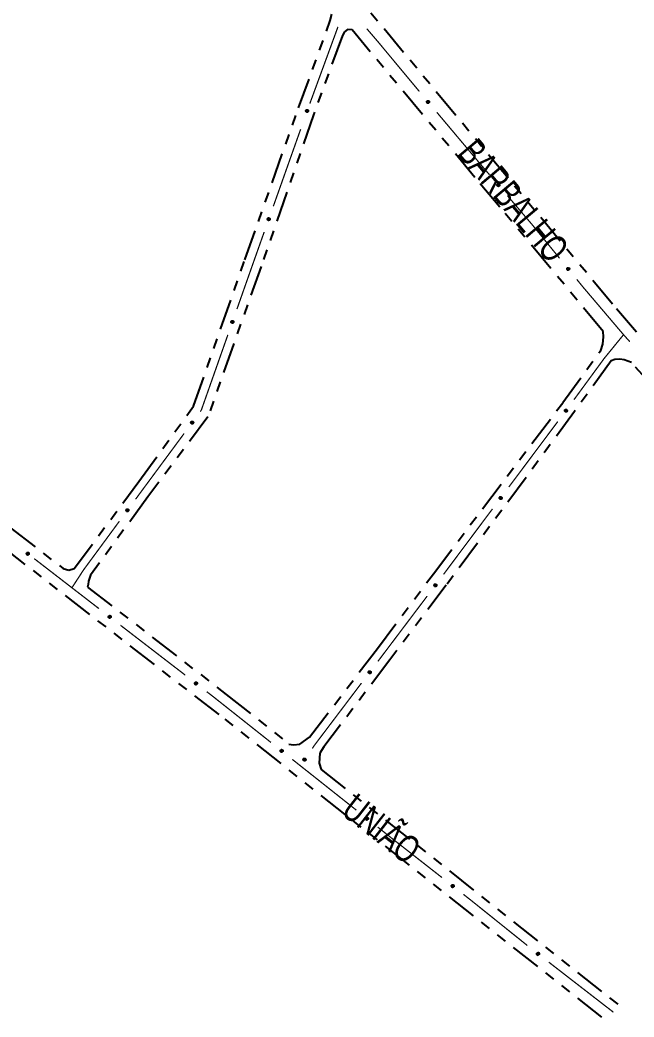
# Model space of a CAD drawing. Extents: x 209193 to 212081, y 4877574 to 4880493.
# Drawn here: x 211110 to 211200.1, y 4878141.5 to 4878287.9 of the extents above; entities that cross this region are included whole.
import ezdxf

# ---------------------------------------------------------------- set-up
doc = ezdxf.new("R2010")
doc.units = 0
doc.header["$LTSCALE"] = 1.5
doc.header["$MEASUREMENT"] = 0
doc.linetypes.add('TRACO_25', pattern=[8, 3, -1, 1, -1, 1, -1])
for name, color, linetype in [('SV-EIXO-RUA-N-PAV', 6, 'CONTINUOUS'), ('SV-RUA-NAO-PAV', 7, 'CONTINUOUS'), ('SV-TXT-RUA-N-PAV', 7, 'CONTINUOUS')]:
    doc.layers.add(name, color=color, linetype=linetype)
doc.styles.add('ARIAL', font='ARIAL.SHX')

msp = doc.modelspace()

# ---------------------------------------------------------------- linework, layer by layer
at = {"layer": 'SV-EIXO-RUA-N-PAV', "const_width": 0.18}
for points in [[(211152.546845, 4878275.59961), (211156.676168, 4878286.866761)], [(211160.918263, 4878286.587869), (211162.21963, 4878285.069171)], [(211162.21963, 4878285.069171), (211162.438421, 4878284.813842)], [(211162.438421, 4878284.813842), (211168.619157, 4878277.385073)], [(211171.188789, 4878274.319641), (211177.62856, 4878266.669193)], [(211147.187566, 4878260.523925), (211151.1986, 4878271.833726)], [(211177.62856, 4878266.669193), (211178.057842, 4878266.159206)], [(211178.057842, 4878266.159206), (211178.924565, 4878265.145935)], [(211181.524626, 4878262.106251), (211184.774702, 4878258.306645)], [(211184.774702, 4878258.306645), (211185.117275, 4878257.906149)], [(211185.117275, 4878257.906149), (211189.20608, 4878252.888071)], [(211144.185653, 4878252.059516), (211145.850555, 4878256.753991)], [(211141.851682, 4878245.43989), (211144.179323, 4878252.041563)], [(211144.179323, 4878252.041563), (211144.185653, 4878252.059516)], [(211191.732772, 4878249.787131), (211192.364445, 4878249.011896)], [(211192.364445, 4878249.011896), (211192.620054, 4878248.698194)], [(211192.620054, 4878248.698194), (211198.186, 4878242.148368)], [(211198.186, 4878242.148368), (211198.591612, 4878241.671057)], [(211136.608539, 4878230.569251), (211140.521601, 4878241.667505)], [(211198.591612, 4878241.671057), (211196.063787, 4878238.57104)], [(211198.591612, 4878241.671057), (211199.509676, 4878240.649294)], [(211195.743254, 4878238.177952), (211191.315981, 4878232.133021)], [(211196.063787, 4878238.57104), (211195.743254, 4878238.177952)], [(211136.470636, 4878230.382552), (211136.608539, 4878230.569251)], [(211188.936142, 4878228.918057), (211181.752479, 4878219.305826)], [(211128.116945, 4878219.072939), (211134.0941, 4878227.165088)], [(211127.559788, 4878218.316204), (211128.116945, 4878219.072939)], [(211126.966891, 4878217.510926), (211127.559788, 4878218.316204)], [(211179.357925, 4878216.101749), (211172.174262, 4878206.489518)], [(211119.364071, 4878207.184708), (211124.595302, 4878214.289813)], [(211112.089496, 4878208.801975), (211116.838055, 4878205.134389)], [(211117.628599, 4878204.523806), (211119.267469, 4878207.036594)], [(211119.267469, 4878207.036594), (211119.364071, 4878207.184708)], [(211116.838055, 4878205.134389), (211117.628599, 4878204.523806)], [(211117.628599, 4878204.523806), (211121.586614, 4878201.466803)], [(211169.769102, 4878203.293407), (211163.744093, 4878195.312225)], [(211124.75232, 4878199.021745), (211125.07955, 4878198.769006)], [(211125.07955, 4878198.769006), (211134.258955, 4878191.698912)], [(211163.744093, 4878195.312225), (211163.210084, 4878194.604838)], [(211163.210084, 4878194.604838), (211162.538414, 4878193.7165)], [(211160.125981, 4878190.525863), (211153.49179, 4878181.75161)], [(211137.427946, 4878189.258114), (211138.220194, 4878188.647915)], [(211138.220194, 4878188.647915), (211138.379119, 4878188.525509)], [(211138.379119, 4878188.525509), (211146.840424, 4878181.814819)], [(211153.49179, 4878181.75161), (211153.290134, 4878181.484904)], [(211153.290134, 4878181.484904), (211152.908462, 4878180.939559)], [(211149.974415, 4878179.32924), (211150.757912, 4878178.707845)], [(211150.757912, 4878178.707845), (211151.136437, 4878178.407636)], [(211151.136437, 4878178.407636), (211159.376387, 4878171.872503)], [(211162.510377, 4878169.386924), (211164.077373, 4878168.144135)], [(211164.077373, 4878168.144135), (211164.638692, 4878167.698951)], [(211164.638692, 4878167.698951), (211171.947272, 4878161.974496)], [(211175.09631, 4878159.508009), (211175.883569, 4878158.891387)], [(211175.883569, 4878158.891387), (211176.127255, 4878158.70052)], [(211176.127255, 4878158.70052), (211184.464391, 4878152.008871)], [(211187.622781, 4878149.554445), (211197.108796, 4878142.204919)]]:
    msp.add_lwpolyline(points, dxfattribs=at)
at = {"layer": 'SV-EIXO-RUA-N-PAV'}
for points in [[(211169.892524, 4878276.030542), (211169.941308, 4878276.027046), (211169.98252, 4878276.014066), (211170.013777, 4878275.993346), (211170.036623, 4878275.967835), (211170.057057, 4878275.939103), (211170.071267, 4878275.90559), (211170.0788, 4878275.864901), (211170.075636, 4878275.81594), (211170.059565, 4878275.774596), (211170.040891, 4878275.742866), (211170.015661, 4878275.717511), (211169.987417, 4878275.698128), (211169.952117, 4878275.684518), (211169.910808, 4878275.677287), (211169.861653, 4878275.68166), (211169.821337, 4878275.694662), (211169.791631, 4878275.715497), (211169.766301, 4878275.741023), (211169.745792, 4878275.770606), (211169.732032, 4878275.803583), (211169.724826, 4878275.845188), (211169.729785, 4878275.893647), (211169.742294, 4878275.934005), (211169.762706, 4878275.963997), (211169.788398, 4878275.988368), (211169.816967, 4878276.009213), (211169.85006, 4878276.0249), (211169.892524, 4878276.030542)], [(211152.001888, 4878274.432553), (211151.98069, 4878274.476629), (211151.971485, 4878274.518845), (211151.973942, 4878274.556265), (211151.984735, 4878274.588766), (211151.999521, 4878274.620772), (211152.021549, 4878274.649752), (211152.053122, 4878274.676501), (211152.097187, 4878274.698076), (211152.141052, 4878274.704663), (211152.177867, 4878274.704218), (211152.212405, 4878274.694915), (211152.243257, 4878274.680029), (211152.272603, 4878274.656153), (211152.299399, 4878274.623892), (211152.32002, 4878274.579058), (211152.328761, 4878274.537609), (211152.325434, 4878274.501477), (211152.315862, 4878274.466814), (211152.300374, 4878274.434319), (211152.278587, 4878274.405996), (211152.246057, 4878274.379076), (211152.201536, 4878274.359309), (211152.160295, 4878274.350119), (211152.124126, 4878274.352938), (211152.090213, 4878274.36313), (211152.05793, 4878274.377571), (211152.027877, 4878274.398501), (211152.001888, 4878274.432553)], [(211180.214854, 4878263.806833), (211180.263663, 4878263.803723), (211180.304977, 4878263.79107), (211180.336397, 4878263.770598), (211180.359444, 4878263.745269), (211180.380105, 4878263.7167), (211180.39458, 4878263.6833), (211180.402435, 4878263.642672), (211180.399659, 4878263.593688), (211180.383915, 4878263.552218), (211180.365494, 4878263.52034), (211180.340465, 4878263.494787), (211180.312375, 4878263.475181), (211180.277185, 4878263.461292), (211180.235934, 4878263.453734), (211180.186746, 4878263.457717), (211180.146329, 4878263.4704), (211180.116458, 4878263.490999), (211180.090927, 4878263.516324), (211180.070184, 4878263.545743), (211180.056164, 4878263.578611), (211180.048629, 4878263.620157), (211180.053203, 4878263.668654), (211180.065393, 4878263.70911), (211180.085567, 4878263.739262), (211180.111065, 4878263.763836), (211180.139467, 4878263.784907), (211180.172436, 4878263.800855), (211180.214854, 4878263.806833)], [(211146.367286, 4878258.540337), (211146.345627, 4878258.584188), (211146.33598, 4878258.626305), (211146.338045, 4878258.663749), (211146.348496, 4878258.696361), (211146.362947, 4878258.72852), (211146.38467, 4878258.75773), (211146.41596, 4878258.784808), (211146.459797, 4878258.806843), (211146.503591, 4878258.81389), (211146.540409, 4878258.81383), (211146.575043, 4878258.804889), (211146.606049, 4878258.790328), (211146.635643, 4878258.76676), (211146.662775, 4878258.734782), (211146.683865, 4878258.690167), (211146.69304, 4878258.648811), (211146.690092, 4878258.612647), (211146.680883, 4878258.577885), (211146.665737, 4878258.54523), (211146.644248, 4878258.51668), (211146.612002, 4878258.489421), (211146.567691, 4878258.469188), (211146.526548, 4878258.459567), (211146.490352, 4878258.462006), (211146.456333, 4878258.471843), (211146.423901, 4878258.485944), (211146.39363, 4878258.506558), (211146.367286, 4878258.540337)], [(211190.464005, 4878251.518522), (211190.512726, 4878251.514247), (211190.553725, 4878251.50061), (211190.584647, 4878251.479394), (211190.607083, 4878251.45352), (211190.627055, 4878251.424466), (211190.640729, 4878251.39073), (211190.64761, 4878251.349926), (211190.643665, 4878251.301022), (211190.626935, 4878251.25994), (211190.607757, 4878251.228512), (211190.582125, 4878251.203563), (211190.553575, 4878251.184634), (211190.518062, 4878251.17159), (211190.476643, 4878251.16502), (211190.427564, 4878251.170177), (211190.387461, 4878251.183822), (211190.358091, 4878251.205129), (211190.333172, 4878251.231056), (211190.313138, 4878251.260963), (211190.299907, 4878251.294156), (211190.293367, 4878251.335871), (211190.299099, 4878251.384244), (211190.312252, 4878251.424397), (211190.33314, 4878251.454059), (211190.359218, 4878251.478017), (211190.388116, 4878251.498403), (211190.421456, 4878251.513559), (211190.464005, 4878251.518522)], [(211141.035048, 4878243.454797), (211141.013309, 4878243.498609), (211141.003585, 4878243.540708), (211141.00558, 4878243.578155), (211141.015972, 4878243.610786), (211141.030364, 4878243.642972), (211141.052033, 4878243.672221), (211141.083274, 4878243.699357), (211141.12707, 4878243.721473), (211141.170851, 4878243.7286), (211141.207669, 4878243.728608), (211141.242319, 4878243.719731), (211141.273351, 4878243.705227), (211141.302989, 4878243.681713), (211141.33018, 4878243.649785), (211141.351352, 4878243.605208), (211141.360603, 4878243.56387), (211141.357721, 4878243.5277), (211141.348576, 4878243.492922), (211141.33349, 4878243.460239), (211141.312054, 4878243.43165), (211141.279858, 4878243.404331), (211141.235584, 4878243.384017), (211141.194459, 4878243.37432), (211141.158258, 4878243.376693), (211141.124221, 4878243.386467), (211141.091764, 4878243.400509), (211141.061455, 4878243.421067), (211141.035048, 4878243.454797)], [(211190.307609, 4878230.569288), (211190.315293, 4878230.520987), (211190.31202, 4878230.477904), (211190.298948, 4878230.442755), (211190.279297, 4878230.414708), (211190.255962, 4878230.388278), (211190.226557, 4878230.366822), (211190.188645, 4878230.350238), (211190.140247, 4878230.342189), (211190.096332, 4878230.348443), (211190.061187, 4878230.359415), (211190.030761, 4878230.378221), (211190.005466, 4878230.40132), (211189.984189, 4878230.432602), (211189.967757, 4878230.471186), (211189.960842, 4878230.520049), (211189.96434, 4878230.562265), (211189.977877, 4878230.59593), (211189.996977, 4878230.626398), (211190.021124, 4878230.653095), (211190.05011, 4878230.673991), (211190.088988, 4878230.690465), (211190.137306, 4878230.696651), (211190.179451, 4878230.693643), (211190.213297, 4878230.680582), (211190.24287, 4878230.661102), (211190.269664, 4878230.63802), (211190.292462, 4878230.609359), (211190.307609, 4878230.569288)], [(211135.108457, 4878228.723651), (211135.100502, 4878228.771908), (211135.103533, 4878228.815009), (211135.116408, 4878228.85023), (211135.135901, 4878228.878387), (211135.159087, 4878228.904948), (211135.188372, 4878228.926568), (211135.22619, 4878228.943365), (211135.274542, 4878228.951685), (211135.318491, 4878228.945678), (211135.353697, 4878228.934904), (211135.384228, 4878228.916268), (211135.409653, 4878228.893312), (211135.431105, 4878228.86215), (211135.447753, 4878228.823658), (211135.454942, 4878228.774836), (211135.451681, 4878228.732601), (211135.438333, 4878228.69886), (211135.419404, 4878228.668285), (211135.395408, 4878228.641453), (211135.366539, 4878228.620395), (211135.327754, 4878228.603703), (211135.279472, 4878228.597246), (211135.237311, 4878228.600018), (211135.203392, 4878228.612888), (211135.17371, 4878228.632201), (211135.146787, 4878228.655133), (211135.123828, 4878228.683666), (211135.108457, 4878228.723651)], [(211180.729391, 4878217.75298), (211180.737075, 4878217.704679), (211180.733803, 4878217.661596), (211180.72073, 4878217.626447), (211180.70108, 4878217.5984), (211180.677745, 4878217.57197), (211180.648339, 4878217.550514), (211180.610428, 4878217.53393), (211180.562029, 4878217.525881), (211180.518114, 4878217.532135), (211180.48297, 4878217.543107), (211180.452544, 4878217.561913), (211180.427248, 4878217.585012), (211180.405971, 4878217.616294), (211180.38954, 4878217.654878), (211180.382624, 4878217.703741), (211180.386123, 4878217.745957), (211180.399659, 4878217.779622), (211180.41876, 4878217.81009), (211180.442906, 4878217.836787), (211180.471893, 4878217.857683), (211180.510771, 4878217.874157), (211180.559088, 4878217.880343), (211180.601233, 4878217.877335), (211180.63508, 4878217.864274), (211180.664653, 4878217.844794), (211180.691446, 4878217.821712), (211180.714245, 4878217.793051), (211180.729391, 4878217.75298)], [(211125.607263, 4878215.849933), (211125.599234, 4878215.898178), (211125.602199, 4878215.941284), (211125.615019, 4878215.976524), (211125.634469, 4878216.004712), (211125.657614, 4878216.031308), (211125.686866, 4878216.052973), (211125.724658, 4878216.069828), (211125.772998, 4878216.078222), (211125.816956, 4878216.072283), (211125.852178, 4878216.061562), (211125.882738, 4878216.042974), (211125.908198, 4878216.020057), (211125.929698, 4878215.988928), (211125.946405, 4878215.950462), (211125.953669, 4878215.90165), (211125.950473, 4878215.85941), (211125.937177, 4878215.825649), (211125.918295, 4878215.795045), (211125.89434, 4878215.768176), (211125.865504, 4878215.747074), (211125.826744, 4878215.730322), (211125.778472, 4878215.723791), (211125.736307, 4878215.726498), (211125.702368, 4878215.739316), (211125.672656, 4878215.758584), (211125.645699, 4878215.781474), (211125.622695, 4878215.809972), (211125.607263, 4878215.849933)], [(211111.111025, 4878209.696796), (211111.159441, 4878209.703714), (211111.202468, 4878209.699758), (211111.237404, 4878209.68613), (211111.265137, 4878209.666038), (211111.291193, 4878209.642287), (211111.31218, 4878209.612544), (211111.328161, 4878209.574374), (211111.335441, 4878209.525855), (211111.328492, 4878209.482044), (211111.316964, 4878209.447078), (211111.297678, 4878209.416954), (211111.274181, 4878209.392028), (211111.242565, 4878209.37125), (211111.203726, 4878209.355432), (211111.15476, 4878209.349292), (211111.112605, 4878209.35346), (211111.079158, 4878209.367528), (211111.048997, 4878209.387109), (211111.022686, 4878209.411676), (211111.002253, 4878209.440991), (211110.986397, 4878209.480125), (211110.980978, 4878209.528534), (211110.984654, 4878209.570627), (211110.998249, 4878209.604262), (211111.018196, 4878209.633522), (211111.0417, 4878209.659946), (211111.070719, 4878209.682287), (211111.111025, 4878209.696796)], [(211171.148529, 4878204.937994), (211171.15598, 4878204.889656), (211171.152499, 4878204.846589), (211171.139257, 4878204.811504), (211171.119472, 4878204.783552), (211171.096009, 4878204.757235), (211171.0665, 4878204.735921), (211171.028509, 4878204.71952), (211170.980072, 4878204.711706), (211170.936188, 4878204.718171), (211170.901097, 4878204.729313), (211170.870762, 4878204.748266), (211170.845579, 4878204.771487), (211170.824453, 4878204.802871), (211170.808208, 4878204.841534), (211170.801529, 4878204.89043), (211170.805231, 4878204.932628), (211170.81893, 4878204.966227), (211170.838177, 4878204.996603), (211170.862452, 4878205.023183), (211170.89154, 4878205.043939), (211170.930497, 4878205.060225), (211170.978844, 4878205.066177), (211171.020974, 4878205.062966), (211171.054756, 4878205.049742), (211171.084235, 4878205.030119), (211171.110917, 4878205.006908), (211171.133577, 4878204.978137), (211171.148529, 4878204.937994)], [(211123.123043, 4878200.419221), (211123.17146, 4878200.426139), (211123.214486, 4878200.422183), (211123.249423, 4878200.408555), (211123.277155, 4878200.388463), (211123.303211, 4878200.364711), (211123.324198, 4878200.334969), (211123.34018, 4878200.296799), (211123.34746, 4878200.248279), (211123.340511, 4878200.204469), (211123.328983, 4878200.169503), (211123.309696, 4878200.139379), (211123.286199, 4878200.114453), (211123.254584, 4878200.093675), (211123.215744, 4878200.077857), (211123.166778, 4878200.071717), (211123.124623, 4878200.075884), (211123.091177, 4878200.089953), (211123.061015, 4878200.109534), (211123.034704, 4878200.134101), (211123.014271, 4878200.163415), (211122.998415, 4878200.20255), (211122.992996, 4878200.250959), (211122.996672, 4878200.293051), (211123.010268, 4878200.326686), (211123.030214, 4878200.355947), (211123.053718, 4878200.382371), (211123.082737, 4878200.404712), (211123.123043, 4878200.419221)], [(211161.50666, 4878192.169399), (211161.514074, 4878192.121056), (211161.51056, 4878192.077991), (211161.497291, 4878192.042917), (211161.477485, 4878192.014979), (211161.454002, 4878191.988681), (211161.424477, 4878191.967389), (211161.386473, 4878191.951017), (211161.33803, 4878191.943239), (211161.294151, 4878191.949738), (211161.259068, 4878191.960907), (211161.228748, 4878191.979883), (211161.203582, 4878192.003123), (211161.18248, 4878192.034523), (211161.166265, 4878192.073199), (211161.159623, 4878192.122099), (211161.163357, 4878192.164295), (211161.177082, 4878192.197884), (211161.196352, 4878192.228245), (211161.220648, 4878192.254807), (211161.249751, 4878192.275539), (211161.28872, 4878192.291796), (211161.337072, 4878192.297712), (211161.379199, 4878192.294468), (211161.412972, 4878192.281218), (211161.442436, 4878192.261574), (211161.4691, 4878192.238342), (211161.491738, 4878192.209553), (211161.50666, 4878192.169399)], [(211135.796791, 4878190.653398), (211135.845198, 4878190.66038), (211135.88823, 4878190.656483), (211135.923185, 4878190.642902), (211135.950944, 4878190.622846), (211135.977033, 4878190.59913), (211135.99806, 4878190.569416), (211136.014092, 4878190.531268), (211136.021437, 4878190.482758), (211136.014547, 4878190.438939), (211136.003066, 4878190.403957), (211135.983821, 4878190.373807), (211135.960357, 4878190.348849), (211135.92877, 4878190.328028), (211135.889951, 4878190.312158), (211135.840994, 4878190.305953), (211135.798833, 4878190.310063), (211135.765368, 4878190.324087), (211135.73518, 4878190.343628), (211135.708836, 4878190.368159), (211135.688363, 4878190.397446), (211135.672455, 4878190.436559), (211135.666971, 4878190.484961), (211135.67059, 4878190.527058), (211135.68414, 4878190.560711), (211135.704047, 4878190.589999), (211135.727516, 4878190.616454), (211135.756505, 4878190.638835), (211135.796791, 4878190.653398)], [(211148.363249, 4878180.747559), (211148.411751, 4878180.753853), (211148.454723, 4878180.749345), (211148.489481, 4878180.735268), (211148.516953, 4878180.714821), (211148.542702, 4878180.690736), (211148.563304, 4878180.660727), (211148.578793, 4878180.622354), (211148.585448, 4878180.573745), (211148.577937, 4878180.530028), (211148.56596, 4878180.495213), (211148.546287, 4878180.465339), (211148.522471, 4878180.440718), (211148.490591, 4878180.420347), (211148.451551, 4878180.405031), (211148.402511, 4878180.399522), (211148.360412, 4878180.404231), (211148.32715, 4878180.418729), (211148.297243, 4878180.438696), (211148.27125, 4878180.463599), (211148.251196, 4878180.493174), (211148.235845, 4878180.532509), (211148.231049, 4878180.580984), (211148.235266, 4878180.623026), (211148.249293, 4878180.656483), (211148.269614, 4878180.685484), (211148.293456, 4878180.711604), (211148.322761, 4878180.73357), (211148.363249, 4878180.747559)], [(211151.934249, 4878179.355592), (211151.943434, 4878179.307554), (211151.941506, 4878179.26439), (211151.929535, 4878179.228851), (211151.910768, 4878179.200205), (211151.888267, 4878179.173061), (211151.859545, 4878179.150699), (211151.822168, 4878179.132942), (211151.774044, 4878179.12339), (211151.729955, 4878179.128272), (211151.694486, 4878179.138144), (211151.663489, 4878179.155993), (211151.637486, 4878179.178293), (211151.615245, 4878179.208896), (211151.597619, 4878179.24695), (211151.589185, 4878179.295573), (211151.591366, 4878179.337878), (211151.603848, 4878179.371948), (211151.621989, 4878179.402997), (211151.645292, 4878179.430433), (211151.673614, 4878179.452222), (211151.71196, 4878179.469899), (211151.760061, 4878179.477587), (211151.80228, 4878179.475894), (211151.836516, 4878179.463894), (211151.866682, 4878179.445345), (211151.894181, 4878179.423108), (211151.917862, 4878179.395171), (211151.934249, 4878179.355592)], [(211160.899212, 4878170.805244), (211160.947714, 4878170.811538), (211160.990686, 4878170.807029), (211161.025444, 4878170.792953), (211161.052916, 4878170.772505), (211161.078664, 4878170.748421), (211161.099267, 4878170.718411), (211161.114756, 4878170.680039), (211161.121411, 4878170.631429), (211161.113899, 4878170.587712), (211161.101922, 4878170.552897), (211161.08225, 4878170.523024), (211161.058434, 4878170.498402), (211161.026554, 4878170.478032), (211160.987514, 4878170.462715), (211160.938474, 4878170.457206), (211160.896375, 4878170.461915), (211160.863113, 4878170.476413), (211160.833205, 4878170.496381), (211160.807213, 4878170.521284), (211160.787158, 4878170.550859), (211160.771808, 4878170.590194), (211160.767012, 4878170.638669), (211160.771229, 4878170.68071), (211160.785256, 4878170.714168), (211160.805577, 4878170.743169), (211160.829419, 4878170.769288), (211160.858723, 4878170.791255), (211160.899212, 4878170.805244)], [(211173.476555, 4878160.916511), (211173.525018, 4878160.9231), (211173.568016, 4878160.918852), (211173.60286, 4878160.904988), (211173.630455, 4878160.884707), (211173.656349, 4878160.86078), (211173.677134, 4878160.830896), (211173.692856, 4878160.792618), (211173.699806, 4878160.74405), (211173.69256, 4878160.700288), (211173.680795, 4878160.665401), (211173.661305, 4878160.635408), (211173.637639, 4878160.610643), (211173.605883, 4878160.590079), (211173.566937, 4878160.574525), (211173.517931, 4878160.568718), (211173.475805, 4878160.573172), (211173.442455, 4878160.587467), (211173.412427, 4878160.607252), (211173.386283, 4878160.631997), (211173.366049, 4878160.661449), (211173.35046, 4878160.70069), (211173.345369, 4878160.749136), (211173.349331, 4878160.791202), (211173.363154, 4878160.824744), (211173.383299, 4878160.853868), (211173.406982, 4878160.880132), (211173.436152, 4878160.902276), (211173.476555, 4878160.916511)], [(211185.995619, 4878150.954383), (211186.044046, 4878150.961227), (211186.087066, 4878150.957206), (211186.121982, 4878150.943526), (211186.149684, 4878150.923391), (211186.175704, 4878150.899601), (211186.196646, 4878150.869827), (211186.21257, 4878150.831633), (211186.219776, 4878150.783102), (211186.212761, 4878150.739302), (211186.20118, 4878150.704354), (211186.181849, 4878150.674259), (211186.158314, 4878150.649368), (211186.126667, 4878150.628638), (211186.087803, 4878150.612879), (211186.038828, 4878150.606813), (211185.996679, 4878150.611044), (211185.963254, 4878150.625164), (211185.933122, 4878150.64479), (211185.906849, 4878150.669397), (211185.88646, 4878150.698742), (211185.870663, 4878150.7379), (211185.865317, 4878150.786318), (211185.869057, 4878150.828404), (211185.882704, 4878150.862019), (211185.902694, 4878150.891249), (211185.926238, 4878150.917637), (211185.955291, 4878150.939935), (211185.995619, 4878150.954383)]]:
    msp.add_lwpolyline(points, close=True, dxfattribs=at)
for points in [[(211169.724826, 4878275.845188), (211169.910808, 4878275.677287)], [(211169.729785, 4878275.893647), (211169.952117, 4878275.684518)], [(211169.730949, 4878275.867465), (211169.929111, 4878275.682902)], [(211169.732032, 4878275.803583), (211169.861653, 4878275.68166)], [(211169.733796, 4878275.821705), (211169.88088, 4878275.68511)], [(211169.736671, 4878275.911521), (211169.965919, 4878275.694266)], [(211169.742193, 4878275.784184), (211169.836989, 4878275.692755)], [(211169.742294, 4878275.934005), (211169.987417, 4878275.698128)], [(211169.745792, 4878275.770606), (211169.821337, 4878275.694662)], [(211169.754147, 4878275.945851), (211169.999212, 4878275.709805)], [(211169.762706, 4878275.963997), (211170.015661, 4878275.717511)], [(211169.776895, 4878275.973917), (211170.025145, 4878275.729851)], [(211169.788398, 4878275.988368), (211170.040891, 4878275.742866)], [(211169.80596, 4878275.996599), (211170.048389, 4878275.763685)], [(211169.816967, 4878276.009213), (211170.059565, 4878275.774596)], [(211169.836452, 4878276.013347), (211170.064986, 4878275.799059)], [(211169.85006, 4878276.0249), (211170.075636, 4878275.81594)], [(211169.870458, 4878276.02592), (211170.073509, 4878275.841905)], [(211169.892524, 4878276.030542), (211170.0788, 4878275.864901)], [(211169.91902, 4878276.027558), (211170.069949, 4878275.890632)], [(211169.941308, 4878276.027046), (211170.071267, 4878275.90559)], [(211169.964833, 4878276.019748), (211170.057706, 4878275.928484)], [(211169.98252, 4878276.014066), (211170.057057, 4878275.939103)], [(211151.971485, 4878274.518845), (211151.999521, 4878274.620772)], [(211151.975339, 4878274.500672), (211152.008415, 4878274.626611)], [(211151.98069, 4878274.476629), (211152.021549, 4878274.649752)], [(211151.991317, 4878274.457031), (211152.035186, 4878274.656038)], [(211152.001888, 4878274.432553), (211152.053122, 4878274.676501)], [(211152.01686, 4878274.415698), (211152.075708, 4878274.683332)], [(211152.027877, 4878274.398501), (211152.097187, 4878274.698076)], [(211152.044664, 4878274.392428), (211152.117128, 4878274.697217)], [(211152.05793, 4878274.377571), (211152.141052, 4878274.704663)], [(211152.074346, 4878274.374284), (211152.156074, 4878274.700383)], [(211152.090213, 4878274.36313), (211152.177867, 4878274.704218)], [(211152.108469, 4878274.360325), (211152.196985, 4878274.697016)], [(211152.124126, 4878274.352938), (211152.212405, 4878274.694915)], [(211152.144127, 4878274.354522), (211152.227264, 4878274.684466)], [(211152.160295, 4878274.350119), (211152.243257, 4878274.680029)], [(211152.182603, 4878274.356407), (211152.257288, 4878274.663289)], [(211152.201536, 4878274.359309), (211152.272603, 4878274.656153)], [(211152.223682, 4878274.373324), (211152.285434, 4878274.636988)], [(211152.246057, 4878274.379076), (211152.299399, 4878274.623892)], [(211152.261983, 4878274.398526), (211152.307476, 4878274.594031)], [(211152.278587, 4878274.405996), (211152.32002, 4878274.579058)], [(211152.290377, 4878274.424451), (211152.322642, 4878274.552141)], [(211152.300374, 4878274.434319), (211152.328761, 4878274.537609)], [(211180.172436, 4878263.800855), (211180.399659, 4878263.593688)], [(211180.192825, 4878263.802036), (211180.397327, 4878263.619635)], [(211180.214854, 4878263.806833), (211180.402435, 4878263.642672)], [(211180.241372, 4878263.804059), (211180.39338, 4878263.668332)], [(211180.263663, 4878263.803723), (211180.39458, 4878263.6833)], [(211180.048629, 4878263.620157), (211180.235934, 4878263.453734)], [(211180.053203, 4878263.668654), (211180.277185, 4878263.461292)], [(211180.054574, 4878263.642482), (211180.254192, 4878263.459494)], [(211180.056164, 4878263.578611), (211180.186746, 4878263.457717)], [(211180.057784, 4878263.596746), (211180.205945, 4878263.461319)], [(211180.059948, 4878263.686582), (211180.290909, 4878263.471149)], [(211180.065393, 4878263.70911), (211180.312375, 4878263.475181)], [(211180.066478, 4878263.559292), (211180.161995, 4878263.468616)], [(211180.070184, 4878263.545743), (211180.146329, 4878263.4704)], [(211180.077151, 4878263.721049), (211180.324078, 4878263.486951)], [(211180.085567, 4878263.739262), (211180.340465, 4878263.494787)], [(211180.099677, 4878263.749294), (211180.349851, 4878263.507201)], [(211180.111065, 4878263.763836), (211180.365494, 4878263.52034)], [(211180.128561, 4878263.772205), (211180.372826, 4878263.541219)], [(211180.139467, 4878263.784907), (211180.383915, 4878263.552218)], [(211180.158919, 4878263.789195), (211180.389143, 4878263.576723)], [(211180.287245, 4878263.796612), (211180.380839, 4878263.706086)], [(211180.304977, 4878263.79107), (211180.380105, 4878263.7167)], [(211146.33598, 4878258.626305), (211146.362947, 4878258.72852)], [(211146.340024, 4878258.608173), (211146.371779, 4878258.734452)], [(211146.345627, 4878258.584188), (211146.38467, 4878258.75773)], [(211146.356459, 4878258.564702), (211146.39824, 4878258.764158)], [(211146.367286, 4878258.540337), (211146.41596, 4878258.784808)], [(211146.382434, 4878258.523639), (211146.438474, 4878258.791875)], [(211146.39363, 4878258.506558), (211146.459797, 4878258.806843)], [(211146.41048, 4878258.500662), (211146.479747, 4878258.806193)], [(211146.423901, 4878258.485944), (211146.503591, 4878258.81389)], [(211146.44035, 4878258.482829), (211146.518657, 4878258.809767)], [(211146.456333, 4878258.471843), (211146.540409, 4878258.81383)], [(211146.474617, 4878258.469229), (211146.559601, 4878258.806829)], [(211146.490352, 4878258.462006), (211146.575043, 4878258.804889)], [(211146.510335, 4878258.4638), (211146.59001, 4878258.794597)], [(211146.526548, 4878258.459567), (211146.606049, 4878258.790328)], [(211146.548789, 4878258.466088), (211146.620254, 4878258.773736)], [(211146.567691, 4878258.469188), (211146.635643, 4878258.76676)], [(211146.589688, 4878258.483435), (211146.648674, 4878258.747731)], [(211146.612002, 4878258.489421), (211146.662775, 4878258.734782)], [(211146.627723, 4878258.509036), (211146.671165, 4878258.705008)], [(211146.644248, 4878258.51668), (211146.683865, 4878258.690167)], [(211146.655844, 4878258.535258), (211146.686769, 4878258.663279)], [(211146.665737, 4878258.54523), (211146.69304, 4878258.648811)], [(211190.293367, 4878251.335871), (211190.476643, 4878251.16502)], [(211190.299099, 4878251.384244), (211190.518062, 4878251.17159)], [(211190.299844, 4878251.358047), (211190.495033, 4878251.170342)], [(211190.299907, 4878251.294156), (211190.427564, 4878251.170177)], [(211190.30196, 4878251.312247), (211190.446843, 4878251.173319)], [(211190.30627, 4878251.402006), (211190.532018, 4878251.181116)], [(211190.309757, 4878251.274596), (211190.40308, 4878251.181665)], [(211190.312252, 4878251.424397), (211190.553575, 4878251.184634)], [(211190.313138, 4878251.260963), (211190.387461, 4878251.183822)], [(211190.324292, 4878251.436052), (211190.565555, 4878251.196122)], [(211190.33314, 4878251.454059), (211190.582125, 4878251.203563)], [(211190.347486, 4878251.463751), (211190.591804, 4878251.21575)], [(211190.359218, 4878251.478017), (211190.607757, 4878251.228512)], [(211190.376909, 4878251.485966), (211190.615586, 4878251.249209)], [(211190.388116, 4878251.498403), (211190.626935, 4878251.25994)], [(211190.407664, 4878251.502225), (211190.632746, 4878251.284313)], [(211190.421456, 4878251.513559), (211190.643665, 4878251.301022)], [(211190.441867, 4878251.514253), (211190.641953, 4878251.327018)], [(211190.464005, 4878251.518522), (211190.64761, 4878251.349926)], [(211190.490449, 4878251.515115), (211190.639171, 4878251.375795)], [(211190.512726, 4878251.514247), (211190.640729, 4878251.39073)], [(211190.536131, 4878251.506574), (211190.627535, 4878251.413838)], [(211190.553725, 4878251.50061), (211190.627055, 4878251.424466)], [(211141.003585, 4878243.540708), (211141.030364, 4878243.642972)], [(211141.007662, 4878243.522583), (211141.039185, 4878243.64892)], [(211141.013309, 4878243.498609), (211141.052033, 4878243.672221)], [(211141.024177, 4878243.479142), (211141.065591, 4878243.678675)], [(211141.035048, 4878243.454797), (211141.083274, 4878243.699357)], [(211141.050227, 4878243.438127), (211141.105774, 4878243.706466)], [(211141.061455, 4878243.421067), (211141.12707, 4878243.721473)], [(211141.078315, 4878243.415202), (211141.14702, 4878243.72086)], [(211141.091764, 4878243.400509), (211141.170851, 4878243.7286)], [(211141.108219, 4878243.397424), (211141.185924, 4878243.724506)], [(211141.124221, 4878243.386467), (211141.207669, 4878243.728608)], [(211141.14251, 4878243.383886), (211141.226873, 4878243.721642)], [(211141.158258, 4878243.376693), (211141.242319, 4878243.719731)], [(211141.178238, 4878243.378524), (211141.257304, 4878243.709466)], [(211141.194459, 4878243.37432), (211141.273351, 4878243.705227)], [(211141.216688, 4878243.380882), (211141.287587, 4878243.688661)], [(211141.235584, 4878243.384017), (211141.302989, 4878243.681713)], [(211141.257555, 4878243.398304), (211141.316055, 4878243.662708)], [(211141.279858, 4878243.404331), (211141.33018, 4878243.649785)], [(211141.295543, 4878243.423975), (211141.338624, 4878243.620026)], [(211141.312054, 4878243.43165), (211141.351352, 4878243.605208)], [(211141.323616, 4878243.450248), (211141.354305, 4878243.578326)], [(211141.33349, 4878243.460239), (211141.360603, 4878243.56387)], [(211190.05011, 4878230.673991), (211189.960842, 4878230.520049)], [(211190.021124, 4878230.653095), (211189.96434, 4878230.562265)], [(211190.033528, 4878230.659686), (211189.96604, 4878230.546589)], [(211190.088988, 4878230.690465), (211189.967757, 4878230.471186)], [(211190.068158, 4878230.676392), (211189.968572, 4878230.50211)], [(211190.112074, 4878230.689566), (211189.977385, 4878230.454639)], [(211190.137306, 4878230.696651), (211189.984189, 4878230.432602)], [(211190.156277, 4878230.694008), (211189.996818, 4878230.421378)], [(211190.179451, 4878230.693643), (211190.005466, 4878230.40132)], [(211190.19368, 4878230.684793), (211190.019518, 4878230.392488)], [(211190.213297, 4878230.680582), (211190.030761, 4878230.378221)], [(211190.226183, 4878230.66902), (211190.044934, 4878230.371791)], [(211190.24287, 4878230.661102), (211190.061187, 4878230.359415)], [(211190.254877, 4878230.645872), (211190.083166, 4878230.356846)], [(211190.269664, 4878230.63802), (211190.096332, 4878230.348443)], [(211190.278118, 4878230.619985), (211190.121386, 4878230.348724)], [(211190.292462, 4878230.609359), (211190.140247, 4878230.342189)], [(211190.298092, 4878230.589727), (211190.165049, 4878230.350163)], [(211190.307609, 4878230.569288), (211190.188645, 4878230.350238)], [(211190.310725, 4878230.542808), (211190.211691, 4878230.364706)], [(211190.315293, 4878230.520987), (211190.226557, 4878230.366822)], [(211190.313533, 4878230.496419), (211190.245769, 4878230.385232)], [(211190.31202, 4878230.477904), (211190.255962, 4878230.388278)], [(211135.100502, 4878228.771908), (211135.188372, 4878228.926568)], [(211135.102124, 4878228.796485), (211135.169263, 4878228.908051)], [(211135.103533, 4878228.815009), (211135.159087, 4878228.904948)], [(211135.105192, 4878228.750113), (211135.203226, 4878228.928768)], [(211135.108457, 4878228.723651), (211135.22619, 4878228.943365)], [(211135.118089, 4878228.703266), (211135.249785, 4878228.943573)], [(211135.123828, 4878228.683666), (211135.274542, 4878228.951685)], [(211135.138232, 4878228.67312), (211135.293439, 4878228.945257)], [(211135.146787, 4878228.655133), (211135.318491, 4878228.945678)], [(211135.161618, 4878228.647365), (211135.331704, 4878228.937349)], [(211135.17371, 4878228.632201), (211135.353697, 4878228.934904)], [(211135.190441, 4878228.624378), (211135.37002, 4878228.922619)], [(211135.203392, 4878228.612888), (211135.384228, 4878228.916268)], [(211135.223032, 4878228.608787), (211135.395551, 4878228.902064)], [(211135.237311, 4878228.600018), (211135.409653, 4878228.893312)], [(211135.260487, 4878228.599782), (211135.418413, 4878228.873303)], [(211135.279472, 4878228.597246), (211135.431105, 4878228.86215)], [(211135.304664, 4878228.604472), (211135.438032, 4878228.840151)], [(211135.327754, 4878228.603703), (211135.447753, 4878228.823658)], [(211135.348505, 4878228.617892), (211135.447112, 4878228.792731)], [(211135.366539, 4878228.620395), (211135.454942, 4878228.774836)], [(211135.383041, 4878228.634792), (211135.449893, 4878228.748267)], [(211135.395408, 4878228.641453), (211135.451681, 4878228.732601)], [(211180.471893, 4878217.857683), (211180.382624, 4878217.703741)], [(211180.442906, 4878217.836787), (211180.386123, 4878217.745957)], [(211180.45531, 4878217.843378), (211180.387822, 4878217.730281)], [(211180.510771, 4878217.874157), (211180.38954, 4878217.654878)], [(211180.489941, 4878217.860084), (211180.390354, 4878217.685802)], [(211180.533856, 4878217.873258), (211180.399168, 4878217.638331)], [(211180.559088, 4878217.880343), (211180.405971, 4878217.616294)], [(211180.578059, 4878217.8777), (211180.418601, 4878217.60507)], [(211180.601233, 4878217.877335), (211180.427248, 4878217.585012)], [(211180.615463, 4878217.868485), (211180.441301, 4878217.57618)], [(211180.63508, 4878217.864274), (211180.452544, 4878217.561913)], [(211180.647965, 4878217.852712), (211180.466716, 4878217.555483)], [(211180.664653, 4878217.844794), (211180.48297, 4878217.543107)], [(211180.67666, 4878217.829564), (211180.504948, 4878217.540538)], [(211180.691446, 4878217.821712), (211180.518114, 4878217.532135)], [(211180.699901, 4878217.803677), (211180.543169, 4878217.532416)], [(211180.714245, 4878217.793051), (211180.562029, 4878217.525881)], [(211180.719874, 4878217.773419), (211180.586831, 4878217.533855)], [(211180.729391, 4878217.75298), (211180.610428, 4878217.53393)], [(211180.732508, 4878217.7265), (211180.633473, 4878217.548398)], [(211180.737075, 4878217.704679), (211180.648339, 4878217.550514)], [(211180.735316, 4878217.680111), (211180.667551, 4878217.568924)], [(211180.733803, 4878217.661596), (211180.677745, 4878217.57197)], [(211125.599234, 4878215.898178), (211125.686866, 4878216.052973)], [(211125.600818, 4878215.922758), (211125.667786, 4878216.034427)], [(211125.602199, 4878215.941284), (211125.657614, 4878216.031308)], [(211125.603957, 4878215.87639), (211125.701716, 4878216.055196)], [(211125.607263, 4878215.849933), (211125.724658, 4878216.069828)], [(211125.616926, 4878215.829563), (211125.748253, 4878216.070072)], [(211125.622695, 4878215.809972), (211125.772998, 4878216.078222)], [(211125.637115, 4878215.799448), (211125.791904, 4878216.071823)], [(211125.645699, 4878215.781474), (211125.816956, 4878216.072283)], [(211125.660541, 4878215.773729), (211125.830182, 4878216.063974)], [(211125.672656, 4878215.758584), (211125.852178, 4878216.061562)], [(211125.6894, 4878215.750786), (211125.86852, 4878216.049303)], [(211125.702368, 4878215.739316), (211125.882738, 4878216.042974)], [(211125.722014, 4878215.735246), (211125.894082, 4878216.028788)], [(211125.736307, 4878215.726498), (211125.908198, 4878216.020057)], [(211125.759483, 4878215.726298), (211125.916988, 4878216.000061)], [(211125.778472, 4878215.723791), (211125.929698, 4878215.988928)], [(211125.803653, 4878215.731056), (211125.936658, 4878215.96694)], [(211125.826744, 4878215.730322), (211125.946405, 4878215.950462)], [(211125.847473, 4878215.744543), (211125.945811, 4878215.919534)], [(211125.865504, 4878215.747074), (211125.953669, 4878215.90165)], [(211125.881983, 4878215.761497), (211125.948661, 4878215.875074)], [(211125.89434, 4878215.768176), (211125.950473, 4878215.85941)], [(211111.033615, 4878209.645286), (211111.319881, 4878209.469013)], [(211111.0417, 4878209.659946), (211111.328492, 4878209.482044)], [(211111.059867, 4878209.668114), (211111.328609, 4878209.5071)], [(211111.070719, 4878209.682287), (211111.335441, 4878209.525855)], [(211111.090438, 4878209.687605), (211111.327862, 4878209.55078)], [(211111.111025, 4878209.696796), (211111.328161, 4878209.574374)], [(211111.137551, 4878209.699493), (211111.31406, 4878209.597647)], [(211111.159441, 4878209.703714), (211111.31218, 4878209.612544)], [(211111.183978, 4878209.701565), (211111.294077, 4878209.632046)], [(211111.202468, 4878209.699758), (211111.291193, 4878209.642287)], [(211110.980978, 4878209.528534), (211111.242565, 4878209.37125)], [(211110.983921, 4878209.547461), (211111.253989, 4878209.3837)], [(211110.984654, 4878209.570627), (211111.274181, 4878209.392028)], [(211110.986397, 4878209.480125), (211111.203726, 4878209.355432)], [(211110.987661, 4878209.503193), (211111.220423, 4878209.364797)], [(211110.993728, 4878209.584714), (211111.283234, 4878209.405939)], [(211110.998249, 4878209.604262), (211111.297678, 4878209.416954)], [(211111.000137, 4878209.459075), (211111.172819, 4878209.356737)], [(211111.002253, 4878209.440991), (211111.15476, 4878209.349292)], [(211111.010015, 4878209.616962), (211111.304332, 4878209.431023)], [(211111.016292, 4878209.424184), (211111.128305, 4878209.354911)], [(211111.018196, 4878209.633522), (211111.316964, 4878209.447078)], [(211111.022686, 4878209.411676), (211111.112605, 4878209.35346)], [(211170.89154, 4878205.043939), (211170.801529, 4878204.89043)], [(211170.862452, 4878205.023183), (211170.805231, 4878204.932628)], [(211170.874888, 4878205.029714), (211170.806855, 4878204.916944)], [(211170.930497, 4878205.060225), (211170.808208, 4878204.841534)], [(211170.909599, 4878205.046253), (211170.809172, 4878204.872453)], [(211170.953578, 4878205.059215), (211170.817756, 4878204.824941)], [(211170.978844, 4878205.066177), (211170.824453, 4878204.802871)], [(211170.997802, 4878205.063443), (211170.837028, 4878204.791586)], [(211171.020974, 4878205.062966), (211170.845579, 4878204.771487)], [(211171.03516, 4878205.054047), (211170.859588, 4878204.762587)], [(211171.054756, 4878205.049742), (211170.870762, 4878204.748266)], [(211171.067586, 4878205.038117), (211170.884903, 4878204.741767)], [(211171.084235, 4878205.030119), (211170.901097, 4878204.729313)], [(211171.096168, 4878205.014831), (211170.923063, 4878204.726638)], [(211171.110917, 4878205.006908), (211170.936188, 4878204.718171)], [(211171.119284, 4878204.988832), (211170.961244, 4878204.718331)], [(211171.133577, 4878204.978137), (211170.980072, 4878204.711706)], [(211171.139111, 4878204.958478), (211171.004912, 4878204.719559)], [(211171.148529, 4878204.937994), (211171.028509, 4878204.71952)], [(211171.151518, 4878204.911499), (211171.051624, 4878204.733877)], [(211171.15598, 4878204.889656), (211171.0665, 4878204.735921)], [(211171.154102, 4878204.865097), (211171.085801, 4878204.754238)], [(211171.152499, 4878204.846589), (211171.096009, 4878204.757235)], [(211122.992996, 4878200.250959), (211123.254584, 4878200.093675)], [(211122.995939, 4878200.269886), (211123.266007, 4878200.106125)], [(211122.996672, 4878200.293051), (211123.286199, 4878200.114453)], [(211122.998415, 4878200.20255), (211123.215744, 4878200.077857)], [(211122.99968, 4878200.225618), (211123.232442, 4878200.087222)], [(211123.005746, 4878200.307139), (211123.295253, 4878200.128364)], [(211123.010268, 4878200.326686), (211123.309696, 4878200.139379)], [(211123.012156, 4878200.181499), (211123.184837, 4878200.079162)], [(211123.014271, 4878200.163415), (211123.166778, 4878200.071717)], [(211123.022033, 4878200.339387), (211123.31635, 4878200.153448)], [(211123.028311, 4878200.146608), (211123.140324, 4878200.077335)], [(211123.030214, 4878200.355947), (211123.328983, 4878200.169503)], [(211123.034704, 4878200.134101), (211123.124623, 4878200.075884)], [(211123.045633, 4878200.367711), (211123.3319, 4878200.191438)], [(211123.053718, 4878200.382371), (211123.340511, 4878200.204469)], [(211123.071885, 4878200.390538), (211123.340627, 4878200.229525)], [(211123.082737, 4878200.404712), (211123.34746, 4878200.248279)], [(211123.102456, 4878200.41003), (211123.33988, 4878200.273205)], [(211123.123043, 4878200.419221), (211123.34018, 4878200.296799)], [(211123.149569, 4878200.421918), (211123.326079, 4878200.320071)], [(211123.17146, 4878200.426139), (211123.324198, 4878200.334969)], [(211123.195997, 4878200.42399), (211123.306096, 4878200.354471)], [(211123.214486, 4878200.422183), (211123.303211, 4878200.364711)], [(211161.249751, 4878192.275539), (211161.159623, 4878192.122099)], [(211161.220648, 4878192.254807), (211161.163357, 4878192.164295)], [(211161.233089, 4878192.261328), (211161.164969, 4878192.14861)], [(211161.28872, 4878192.291796), (211161.166265, 4878192.073199)], [(211161.267812, 4878192.27784), (211161.167252, 4878192.104117)], [(211161.3118, 4878192.290768), (211161.1758, 4878192.056598)], [(211161.337072, 4878192.297712), (211161.18248, 4878192.034523)], [(211161.356027, 4878192.294963), (211161.195047, 4878192.023229)], [(211161.379199, 4878192.294468), (211161.203582, 4878192.003123)], [(211161.393379, 4878192.285539), (211161.217585, 4878191.994213)], [(211161.412972, 4878192.281218), (211161.228748, 4878191.979883)], [(211161.425793, 4878192.269584), (211161.242884, 4878191.973373)], [(211161.442436, 4878192.261574), (211161.259068, 4878191.960907)], [(211161.454357, 4878192.246276), (211161.281032, 4878191.958215)], [(211161.4691, 4878192.238342), (211161.294151, 4878191.949738)], [(211161.477453, 4878192.22026), (211161.319207, 4878191.949879)], [(211161.491738, 4878192.209553), (211161.33803, 4878191.943239)], [(211161.497257, 4878192.18989), (211161.362877, 4878191.951074)], [(211161.50666, 4878192.169399), (211161.386473, 4878191.951017)], [(211161.509628, 4878192.142902), (211161.409599, 4878191.965356)], [(211161.514074, 4878192.121056), (211161.424477, 4878191.967389)], [(211161.512177, 4878192.096498), (211161.443792, 4878191.985691)], [(211161.51056, 4878192.077991), (211161.454002, 4878191.988681)], [(211135.727516, 4878190.616454), (211136.014547, 4878190.438939)], [(211135.745672, 4878190.624646), (211136.01463, 4878190.463994)], [(211135.756505, 4878190.638835), (211136.021437, 4878190.482758)], [(211135.776217, 4878190.644178), (211136.013825, 4878190.507673)], [(211135.796791, 4878190.653398), (211136.014092, 4878190.531268)], [(211135.823313, 4878190.65613), (211135.99996, 4878190.554521)], [(211135.845198, 4878190.66038), (211135.99806, 4878190.569416)], [(211135.869738, 4878190.658264), (211135.979931, 4878190.588894)], [(211135.88823, 4878190.656483), (211135.977033, 4878190.59913)], [(211135.666971, 4878190.484961), (211135.92877, 4878190.328028)], [(211135.669888, 4878190.503892), (211135.940176, 4878190.340494)], [(211135.67059, 4878190.527058), (211135.960357, 4878190.348849)], [(211135.672455, 4878190.436559), (211135.889951, 4878190.312158)], [(211135.673688, 4878190.459629), (211135.906636, 4878190.321546)], [(211135.679645, 4878190.541158), (211135.969392, 4878190.362772)], [(211135.68414, 4878190.560711), (211135.983821, 4878190.373807)], [(211135.686224, 4878190.415527), (211135.859043, 4878190.313422)], [(211135.688363, 4878190.397446), (211135.840994, 4878190.305953)], [(211135.695889, 4878190.573428), (211135.990456, 4878190.387885)], [(211135.702425, 4878190.380658), (211135.814532, 4878190.311536)], [(211135.704047, 4878190.589999), (211136.003066, 4878190.403957)], [(211135.708836, 4878190.368159), (211135.798833, 4878190.310063)], [(211135.719451, 4878190.601783), (211136.005954, 4878190.425896)], [(211148.231049, 4878180.580984), (211148.490591, 4878180.420347)], [(211148.234235, 4878180.599872), (211148.502174, 4878180.43265)], [(211148.235266, 4878180.623026), (211148.522471, 4878180.440718)], [(211148.235845, 4878180.532509), (211148.451551, 4878180.405031)], [(211148.237406, 4878180.555559), (211148.468368, 4878180.41418)], [(211148.244521, 4878180.636995), (211148.531703, 4878180.454511)], [(211148.249293, 4878180.656483), (211148.546287, 4878180.465339)], [(211148.249313, 4878180.511284), (211148.420664, 4878180.406733)], [(211148.251196, 4878180.493174), (211148.402511, 4878180.399522)], [(211148.261221, 4878180.669031), (211148.553122, 4878180.479321)], [(211148.265018, 4878180.476188), (211148.376131, 4878180.40548)], [(211148.269614, 4878180.685484), (211148.56596, 4878180.495213)], [(211148.27125, 4878180.463599), (211148.360412, 4878180.404231)], [(211148.285183, 4878180.697049), (211148.569159, 4878180.517108)], [(211148.293456, 4878180.711604), (211148.577937, 4878180.530028)], [(211148.311727, 4878180.719537), (211148.578375, 4878180.55508)], [(211148.322761, 4878180.73357), (211148.585448, 4878180.573745)], [(211148.342546, 4878180.738633), (211148.578191, 4878180.598766)], [(211148.363249, 4878180.747559), (211148.578793, 4878180.622354)], [(211148.389808, 4878180.749914), (211148.564993, 4878180.645806)], [(211148.411751, 4878180.753853), (211148.563304, 4878180.660727)], [(211148.436258, 4878180.751389), (211148.545454, 4878180.68046)], [(211148.454723, 4878180.749345), (211148.542702, 4878180.690736)], [(211151.673614, 4878179.452222), (211151.589185, 4878179.295573)], [(211151.645292, 4878179.430433), (211151.591366, 4878179.337878)], [(211151.657485, 4878179.437407), (211151.593554, 4878179.322262)], [(211151.691579, 4878179.455184), (211151.59747, 4878179.277884)], [(211151.71196, 4878179.469899), (211151.597619, 4878179.24695)], [(211151.735062, 4878179.46972), (211151.607758, 4878179.230711)], [(211151.760061, 4878179.477587), (211151.615245, 4878179.208896)], [(211151.779105, 4878179.475537), (211151.628218, 4878179.198071)], [(211151.80228, 4878179.475894), (211151.637486, 4878179.178293)], [(211151.816778, 4878179.467491), (211151.651807, 4878179.169903)], [(211151.836516, 4878179.463894), (211151.663489, 4878179.155993)], [(211151.849756, 4878179.452738), (211151.677855, 4878179.150007)], [(211151.866682, 4878179.445345), (211151.694486, 4878179.138144)], [(211151.879158, 4878179.430496), (211151.716534, 4878179.136261)], [(211151.894181, 4878179.423108), (211151.729955, 4878179.128272)], [(211151.903194, 4878179.405346), (211151.754989, 4878179.129333)], [(211151.917862, 4878179.395171), (211151.774044, 4878179.12339)], [(211151.9241, 4878179.375724), (211151.798585, 4878179.132132)], [(211151.934249, 4878179.355592), (211151.822168, 4878179.132942)], [(211151.938189, 4878179.329222), (211151.844752, 4878179.148121)], [(211151.943434, 4878179.307554), (211151.859545, 4878179.150699)], [(211151.942441, 4878179.282943), (211151.878174, 4878179.169699)], [(211151.941506, 4878179.26439), (211151.888267, 4878179.173061)], [(211160.767012, 4878170.638669), (211161.026554, 4878170.478032)], [(211160.770198, 4878170.657556), (211161.038137, 4878170.490334)], [(211160.771229, 4878170.68071), (211161.058434, 4878170.498402)], [(211160.771808, 4878170.590194), (211160.987514, 4878170.462715)], [(211160.773369, 4878170.613244), (211161.004331, 4878170.471865)], [(211160.780484, 4878170.69468), (211161.067666, 4878170.512195)], [(211160.785256, 4878170.714168), (211161.08225, 4878170.523024)], [(211160.785276, 4878170.568968), (211160.956627, 4878170.464418)], [(211160.787158, 4878170.550859), (211160.938474, 4878170.457206)], [(211160.797184, 4878170.726716), (211161.089085, 4878170.537006)], [(211160.800981, 4878170.533872), (211160.912094, 4878170.463164)], [(211160.805577, 4878170.743169), (211161.101922, 4878170.552897)], [(211160.807213, 4878170.521284), (211160.896375, 4878170.461915)], [(211160.821146, 4878170.754734), (211161.105121, 4878170.574793)], [(211160.829419, 4878170.769288), (211161.113899, 4878170.587712)], [(211160.847689, 4878170.777222), (211161.114338, 4878170.612765)], [(211160.858723, 4878170.791255), (211161.121411, 4878170.631429)], [(211160.878509, 4878170.796318), (211161.114153, 4878170.65645)], [(211160.899212, 4878170.805244), (211161.114756, 4878170.680039)], [(211160.925771, 4878170.807599), (211161.100956, 4878170.703491)], [(211160.947714, 4878170.811538), (211161.099267, 4878170.718411)], [(211160.972221, 4878170.809073), (211161.081417, 4878170.738144)], [(211160.990686, 4878170.807029), (211161.078664, 4878170.748421)], [(211173.345369, 4878160.749136), (211173.605883, 4878160.590079)], [(211173.348441, 4878160.768042), (211173.617391, 4878160.602451)], [(211173.349331, 4878160.791202), (211173.637639, 4878160.610643)], [(211173.35046, 4878160.70069), (211173.566937, 4878160.574525)], [(211173.351881, 4878160.72375), (211173.583698, 4878160.583777)], [(211173.358501, 4878160.805227), (211173.646787, 4878160.624492)], [(211173.363154, 4878160.824744), (211173.661305, 4878160.635408)], [(211173.364057, 4878160.679547), (211173.53604, 4878160.57604)], [(211173.366049, 4878160.661449), (211173.517931, 4878160.568718)], [(211173.375006, 4878160.837364), (211173.668054, 4878160.649432)], [(211173.379975, 4878160.644548), (211173.491515, 4878160.574516)], [(211173.383299, 4878160.853868), (211173.680795, 4878160.665401)], [(211173.386283, 4878160.631997), (211173.475805, 4878160.573172)], [(211173.398798, 4878160.865527), (211173.683861, 4878160.687316)], [(211173.406982, 4878160.880132), (211173.69256, 4878160.700288)], [(211173.425204, 4878160.888176), (211173.692847, 4878160.725343)], [(211173.436152, 4878160.902276), (211173.699806, 4878160.74405)], [(211173.455907, 4878160.907459), (211173.692397, 4878160.769026)], [(211173.476555, 4878160.916511), (211173.692856, 4878160.792618)], [(211173.503099, 4878160.919027), (211173.678913, 4878160.815986)], [(211173.525018, 4878160.9231), (211173.677134, 4878160.830896)], [(211173.54954, 4878160.920784), (211173.659164, 4878160.85052)], [(211173.568016, 4878160.918852), (211173.656349, 4878160.86078)], [(211185.865317, 4878150.786318), (211186.126667, 4878150.628638)], [(211185.868289, 4878150.80524), (211186.138109, 4878150.64107)], [(211185.869057, 4878150.828404), (211186.158314, 4878150.649368)], [(211185.870663, 4878150.7379), (211186.087803, 4878150.612879)], [(211185.871963, 4878150.760966), (211186.104515, 4878150.622218)], [(211185.878153, 4878150.842478), (211186.167388, 4878150.663265)], [(211185.882704, 4878150.862019), (211186.181849, 4878150.674259)], [(211185.884372, 4878150.716829), (211186.056899, 4878150.61423)], [(211185.88646, 4878150.698742), (211186.038828, 4878150.606813)], [(211185.894488, 4878150.874702), (211186.188524, 4878150.688317)], [(211185.900474, 4878150.681914), (211186.012382, 4878150.612471)], [(211185.902694, 4878150.891249), (211186.20118, 4878150.704354)], [(211185.906849, 4878150.669397), (211185.996679, 4878150.611044)], [(211185.918131, 4878150.90299), (211186.204131, 4878150.726284)], [(211185.926238, 4878150.917637), (211186.212761, 4878150.739302)], [(211185.944417, 4878150.925777), (211186.212915, 4878150.764358)], [(211185.955291, 4878150.939935), (211186.219776, 4878150.783102)], [(211185.975018, 4878150.945222), (211186.212235, 4878150.808039)], [(211185.995619, 4878150.954383), (211186.21257, 4878150.831633)], [(211186.022149, 4878150.957039), (211186.198504, 4878150.854926)], [(211186.044046, 4878150.961227), (211186.196646, 4878150.869827)], [(211186.068579, 4878150.959041), (211186.178573, 4878150.889356)], [(211186.087066, 4878150.957206), (211186.175704, 4878150.899601)]]:
    msp.add_lwpolyline(points, dxfattribs=at)
at = {"layer": 'SV-RUA-NAO-PAV', "linetype": 'TRACO_25'}
for points in [[(211081.090873, 4878384.10271, 12.009078), (211081.817348, 4878381.279925, 12.306013), (211083.757195, 4878378.659847, 12.424067), (211148.112524, 4878305.087731, 13.486552), (211197.558844, 4878245.505995, 13.270121), (211251.594911, 4878183.384206, 12.915958)], [(211040.015668, 4878269.585499, 12.81758), (211040.085584, 4878266.825399, 12.81758), (211042.265407, 4878263.705304, 12.90612), (211080.233096, 4878235.354604, 13.171742), (211116.348435, 4878207.331046, 13.053688), (211117.151969, 4878207.111901, 13.053688), (211117.955502, 4878207.331046, 13.053688), (211127.451806, 4878220.114532, 13.053688), (211135.490689, 4878231.174865, 13.053688), (211143.011134, 4878252.657634, 13.053688), (211150.900371, 4878274.973947, 13.053688), (211155.55598, 4878287.791365, 13.053688), (211155.758095, 4878288.743588, 13.289796)], [(211195.411431, 4878141.497983, 12.90612), (211139.229345, 4878185.893319, 13.004499), (211079.193051, 4878232.46449, 13.083201), (211044.965121, 4878257.555104, 13.083201), (211041.285321, 4878259.495143, 13.053688), (211038.385436, 4878259.57512, 13.034013), (211035.631589, 4878258.479496, 12.90612)], [(211248.914965, 4878181.684121, 12.925797), (211237.047412, 4878195.257832, 12.925797), (211199.750903, 4878237.59487, 13.063526), (211198.70324, 4878237.991287, 13.09304), (211198.063243, 4878238.097953, 13.09304), (211197.31658, 4878238.04462, 13.09304), (211196.783249, 4878237.831287, 13.09304), (211191.407884, 4878230.38309, 13.09304), (211172.578567, 4878204.896943, 13.09304), (211164.305079, 4878193.960723, 13.09304), (211154.605128, 4878181.170101, 13.09304), (211154.034542, 4878180.219126, 13.09304), (211153.939445, 4878178.792662, 13.09304), (211154.224737, 4878177.841687, 13.09304), (211197.804316, 4878143.325187, 13.09304)]]:
    msp.add_polyline3d(points, dxfattribs=at)
msp.add_polyline3d([(211195.609922, 4878242.151266, 13.063526), (211180.450975, 4878260.389656, 13.063526), (211176.787866, 4878264.771818, 13.063526), (211158.753083, 4878286.406036, 13.289796), (211158.095647, 4878286.479084, 13.289796), (211157.657356, 4878286.113842, 13.289796), (211157.331953, 4878285.618553, 13.053688), (211153.091825, 4878273.951269, 13.053688), (211145.38521, 4878251.708004, 13.053688), (211137.589721, 4878229.614779, 13.053688), (211128.766679, 4878217.850029, 13.053688), (211120.366102, 4878206.381416, 13.053688), (211120.073908, 4878205.504834, 13.053688), (211120.00086, 4878204.993495, 13.053688), (211119.927811, 4878204.628252, 13.053688), (211140.289391, 4878188.853435, 13.053688), (211149.487269, 4878181.572485, 13.09304), (211150.135542, 4878181.455394, 13.09304), (211151.086518, 4878181.550492, 13.09304), (211152.512981, 4878182.596565, 13.09304), (211162.498225, 4878195.624931, 13.09304), (211170.676616, 4878206.56115, 13.09304), (211189.696128, 4878231.714455, 13.09304), (211195.23659, 4878239.377946, 13.09304), (211195.556589, 4878240.284608, 13.09304), (211195.663255, 4878241.35127, 13.09304)], close=True, dxfattribs=at)

# ---------------------------------------------------------------- texts
at = {"layer": 'SV-TXT-RUA-N-PAV', "style": 'ARIAL', "width": 0.7}
for s, rotation, p in [('BARBALHO', 310, (211174.072165, 4878268.245828)), ('UNIÃO', 322, (211156.982567, 4878171.375053))]:
    msp.add_text(s, height=4, rotation=rotation, dxfattribs=at).set_placement(p)

doc.saveas('drawing.dxf')
